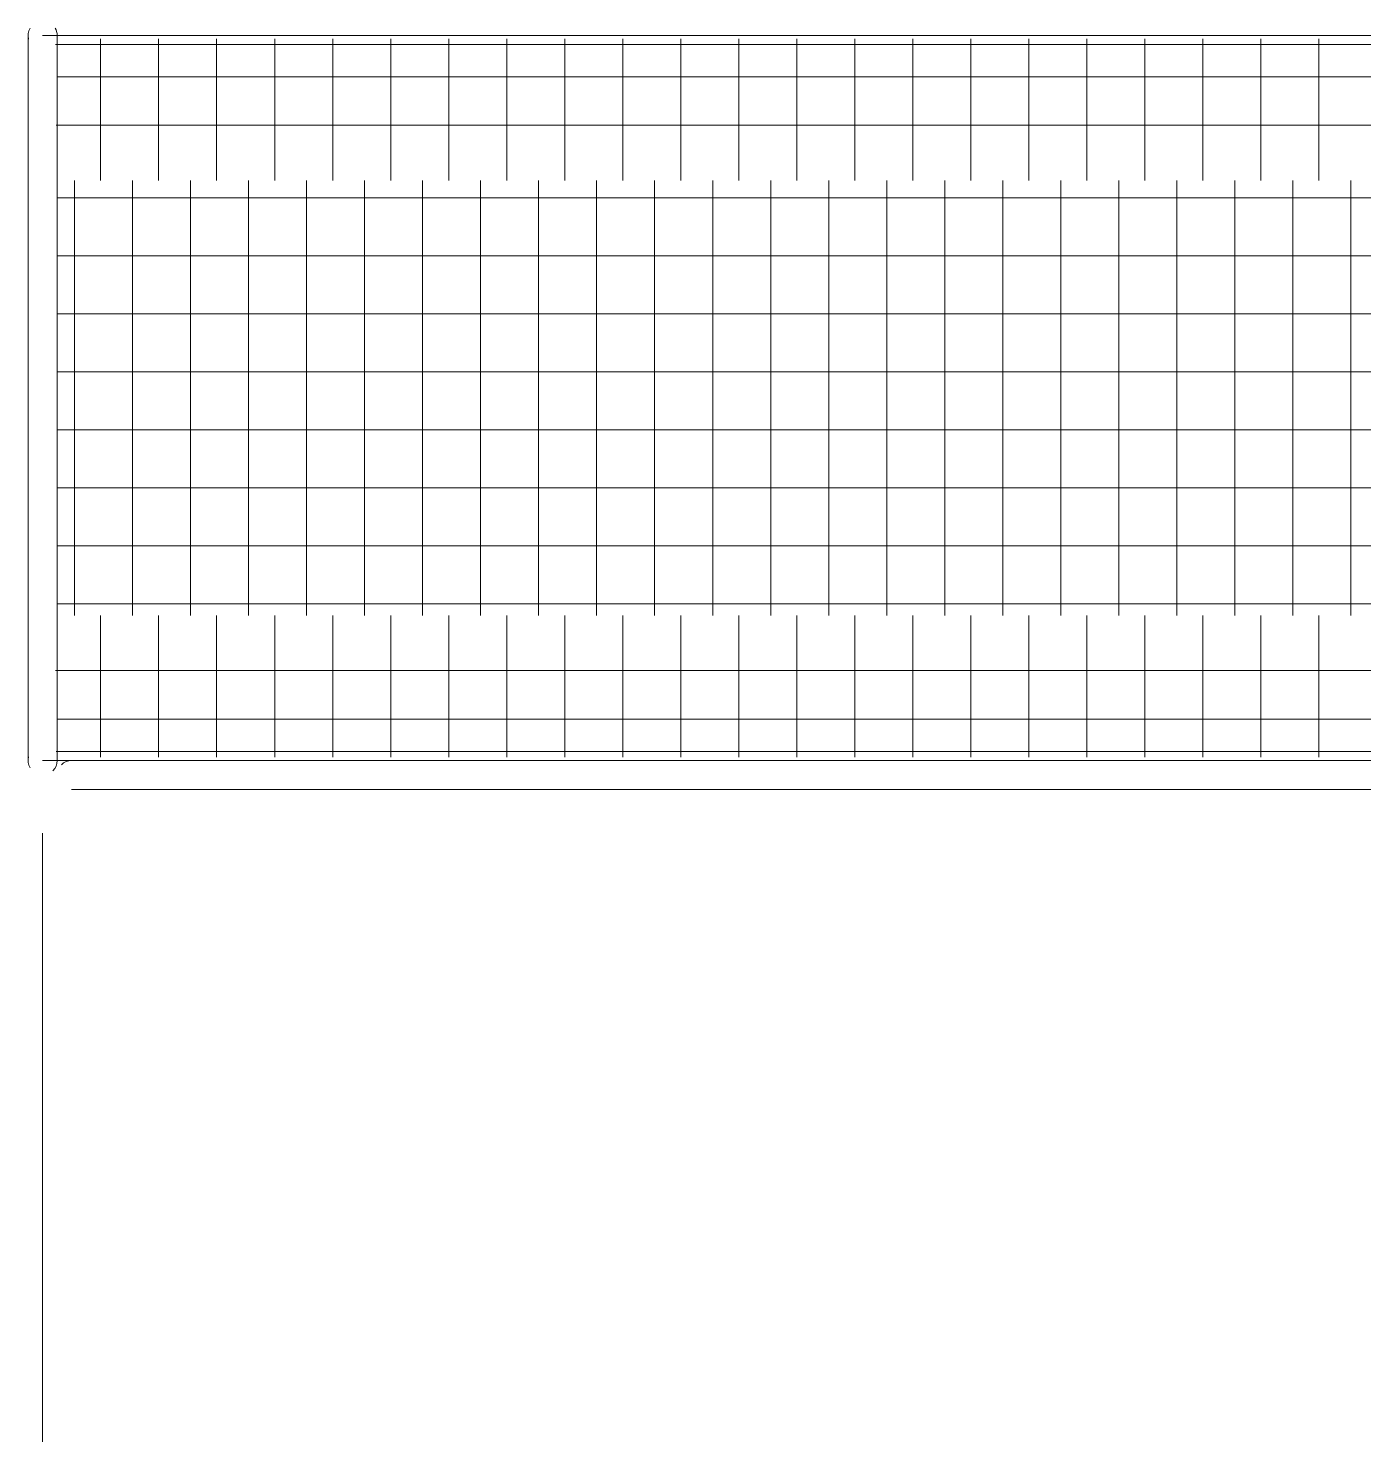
# Model space of a CAD drawing. Header units: millimetres. Extents: x 586.5 to 618.3, y 239.1 to 272.6.
# Drawn here: x 592.9965 to 593.457, y 243.8779 to 244.3629 of the extents above; entities that cross this region are included whole.
import ezdxf

# ---------------------------------------------------------------- set-up
doc = ezdxf.new("R2010")
doc.units = ezdxf.units.MM
doc.header["$LTSCALE"] = 75
doc.layers.add('A Mobiliário LRZ', color=253, linetype='Continuous', lineweight=9)

msp = doc.modelspace()

# ---------------------------------------------------------------- linework, layer by layer
at = {"layer": 'A Mobiliário LRZ'}
for p, q in [((592.99654, 244.3604), (592.99654, 244.36036)), ((592.99654, 244.36036), (592.99654, 244.36024)), ((592.99654, 244.36024), (592.99654, 244.36004)), ((592.99654, 244.36004), (592.99654, 244.35977)), ((592.99654, 244.35977), (592.99654, 244.35941)), ((592.99654, 244.35941), (592.99654, 244.35897)), ((592.99654, 244.35897), (592.99654, 244.35846)), ((592.99654, 244.35846), (592.99654, 244.35787)), ((592.99654, 244.35787), (592.99654, 244.3572)), ((593.92154, 244.3604), (593.00154, 244.3604)), ((593.00654, 244.36034), (593.00654, 244.3604)), ((593.00654, 244.3604), (593.00654, 244.3604)), ((593.00654, 244.3602), (593.00654, 244.36034)), ((593.00654, 244.35998), (593.00654, 244.3602)), ((593.00654, 244.35968), (593.00654, 244.35998)), ((593.00654, 244.3593), (593.00654, 244.35968)), ((593.00654, 244.35884), (593.00654, 244.3593)), ((593.00654, 244.3583), (593.00654, 244.35884)), ((593.00654, 244.35769), (593.00654, 244.3583)), ((593.00654, 244.35701), (593.00654, 244.35769)), ((593.02154, 244.35926), (593.02154, 244.35421)), ((593.04154, 244.35926), (593.04154, 244.35421)), ((593.06154, 244.35926), (593.06154, 244.35421)), ((593.08154, 244.35926), (593.08154, 244.35421)), ((593.10154, 244.35926), (593.10154, 244.35421)), ((593.12154, 244.35926), (593.12154, 244.35421)), ((593.14154, 244.35926), (593.14154, 244.35421)), ((593.16154, 244.35926), (593.16154, 244.35421)), ((593.18154, 244.35926), (593.18154, 244.35421)), ((593.20154, 244.35926), (593.20154, 244.35421)), ((593.22154, 244.35926), (593.22154, 244.35421)), ((593.24154, 244.35926), (593.24154, 244.35421)), ((593.26154, 244.35926), (593.26154, 244.35421)), ((593.28154, 244.35926), (593.28154, 244.35421)), ((593.30154, 244.35926), (593.30154, 244.35421)), ((593.32154, 244.35926), (593.32154, 244.35421)), ((593.34154, 244.35926), (593.34154, 244.35421)), ((593.36154, 244.35926), (593.36154, 244.35421)), ((593.38154, 244.35926), (593.38154, 244.35421)), ((593.40154, 244.35926), (593.40154, 244.35421)), ((593.42154, 244.35926), (593.42154, 244.35421)), ((593.44154, 244.35926), (593.44154, 244.35421)), ((592.99654, 244.3572), (592.99654, 244.35646)), ((592.99654, 244.35646), (592.99654, 244.35564)), ((592.99654, 244.35564), (592.99654, 244.35475)), ((592.99654, 244.35475), (592.99654, 244.35379)), ((592.99654, 244.35379), (592.99654, 244.35277)), ((592.99654, 244.35277), (592.99654, 244.35167)), ((593.91699, 244.35728), (593.00594, 244.35728)), ((593.00654, 244.35624), (593.00654, 244.35701)), ((593.00654, 244.35541), (593.00654, 244.35624)), ((593.00654, 244.3545), (593.00654, 244.35541)), ((593.00654, 244.35352), (593.00654, 244.3545)), ((593.00654, 244.35248), (593.00654, 244.35352)), ((593.02154, 244.35421), (593.02154, 244.34617)), ((593.04154, 244.35421), (593.04154, 244.34617)), ((593.06154, 244.35421), (593.06154, 244.34617)), ((593.08154, 244.35421), (593.08154, 244.34617)), ((593.10154, 244.35421), (593.10154, 244.34617)), ((593.12154, 244.35421), (593.12154, 244.34617)), ((593.14154, 244.35421), (593.14154, 244.34617)), ((593.16154, 244.35421), (593.16154, 244.34617)), ((593.18154, 244.35421), (593.18154, 244.34617)), ((593.20154, 244.35421), (593.20154, 244.34617)), ((593.22154, 244.35421), (593.22154, 244.34617)), ((593.24154, 244.35421), (593.24154, 244.34617)), ((593.26154, 244.35421), (593.26154, 244.34617)), ((593.28154, 244.35421), (593.28154, 244.34617)), ((593.30154, 244.35421), (593.30154, 244.34617)), ((593.32154, 244.35421), (593.32154, 244.34617)), ((593.34154, 244.35421), (593.34154, 244.34617)), ((593.36154, 244.35421), (593.36154, 244.34617)), ((593.38154, 244.35421), (593.38154, 244.34617)), ((593.40154, 244.35421), (593.40154, 244.34617)), ((593.42154, 244.35421), (593.42154, 244.34617)), ((593.44154, 244.35421), (593.44154, 244.34617)), ((592.99654, 244.35167), (592.99654, 244.35051)), ((592.99654, 244.35051), (592.99654, 244.34928)), ((592.99654, 244.34928), (592.99654, 244.34799)), ((592.99654, 244.34799), (592.99654, 244.34665)), ((593.00654, 244.35136), (593.00654, 244.35248)), ((593.00654, 244.35018), (593.00654, 244.35136)), ((593.00654, 244.34894), (593.00654, 244.35018)), ((593.00654, 244.34764), (593.00654, 244.34894)), ((592.99654, 244.34665), (592.99654, 244.34524)), ((592.99654, 244.34524), (592.99654, 244.34378)), ((592.99654, 244.34378), (592.99654, 244.34226)), ((593.00654, 244.34627), (593.00654, 244.34764)), ((593.00654, 244.34485), (593.00654, 244.34627)), ((593.00654, 244.34337), (593.00654, 244.34485)), ((593.00654, 244.34184), (593.00654, 244.34337)), ((593.91692, 244.34617), (593.00664, 244.34617)), ((593.02154, 244.34617), (593.02154, 244.33569)), ((593.04154, 244.34617), (593.04154, 244.33569)), ((593.06154, 244.34617), (593.06154, 244.33569)), ((593.08154, 244.34617), (593.08154, 244.33569)), ((593.10154, 244.34617), (593.10154, 244.33569)), ((593.12154, 244.34617), (593.12154, 244.33569)), ((593.14154, 244.34617), (593.14154, 244.33569)), ((593.16154, 244.34617), (593.16154, 244.33569)), ((593.18154, 244.34617), (593.18154, 244.33569)), ((593.20154, 244.34617), (593.20154, 244.33569)), ((593.22154, 244.34617), (593.22154, 244.33569)), ((593.24154, 244.34617), (593.24154, 244.33569)), ((593.26154, 244.34617), (593.26154, 244.33569)), ((593.28154, 244.34617), (593.28154, 244.33569)), ((593.30154, 244.34617), (593.30154, 244.33569)), ((593.32154, 244.34617), (593.32154, 244.33569)), ((593.34154, 244.34617), (593.34154, 244.33569)), ((593.36154, 244.34617), (593.36154, 244.33569)), ((593.38154, 244.34617), (593.38154, 244.33569)), ((593.40154, 244.34617), (593.40154, 244.33569)), ((593.42154, 244.34617), (593.42154, 244.33569)), ((593.44154, 244.34617), (593.44154, 244.33569)), ((592.99654, 244.34226), (592.99654, 244.34069)), ((592.99654, 244.34069), (592.99654, 244.33908)), ((592.99654, 244.33908), (592.99654, 244.33742)), ((593.00654, 244.34026), (593.00654, 244.34184)), ((593.00654, 244.33864), (593.00654, 244.34026)), ((593.00654, 244.33696), (593.00654, 244.33864)), ((592.99654, 244.33742), (592.99654, 244.33571)), ((592.99654, 244.33571), (592.99654, 244.33397)), ((592.99654, 244.33397), (592.99654, 244.33219)), ((593.00654, 244.33525), (593.00654, 244.33696)), ((593.00654, 244.33349), (593.00654, 244.33525)), ((593.00654, 244.3317), (593.00654, 244.33349)), ((593.02154, 244.33569), (593.02154, 244.3235)), ((593.04154, 244.33569), (593.04154, 244.3235)), ((593.06154, 244.33569), (593.06154, 244.3235)), ((593.08154, 244.33569), (593.08154, 244.3235)), ((593.10154, 244.33569), (593.10154, 244.3235)), ((593.12154, 244.33569), (593.12154, 244.3235)), ((593.14154, 244.33569), (593.14154, 244.3235)), ((593.16154, 244.33569), (593.16154, 244.3235)), ((593.18154, 244.33569), (593.18154, 244.3235)), ((593.20154, 244.33569), (593.20154, 244.3235)), ((593.22154, 244.33569), (593.22154, 244.3235)), ((593.24154, 244.33569), (593.24154, 244.3235)), ((593.26154, 244.33569), (593.26154, 244.3235)), ((593.28154, 244.33569), (593.28154, 244.3235)), ((593.30154, 244.33569), (593.30154, 244.3235)), ((593.32154, 244.33569), (593.32154, 244.3235)), ((593.34154, 244.33569), (593.34154, 244.3235)), ((593.36154, 244.33569), (593.36154, 244.3235)), ((593.38154, 244.33569), (593.38154, 244.3235)), ((593.40154, 244.33569), (593.40154, 244.3235)), ((593.42154, 244.33569), (593.42154, 244.3235)), ((593.44154, 244.33569), (593.44154, 244.3235)), ((592.99654, 244.33219), (592.99654, 244.33037)), ((592.99654, 244.33037), (592.99654, 244.32852)), ((592.99654, 244.32852), (592.99654, 244.32664)), ((593.91698, 244.32942), (593.00622, 244.32942)), ((593.00654, 244.32987), (593.00654, 244.3317)), ((593.00654, 244.32802), (593.00654, 244.32987)), ((592.99654, 244.32664), (592.99654, 244.32474)), ((592.99654, 244.32474), (592.99654, 244.32281)), ((593.00654, 244.32613), (593.00654, 244.32802)), ((593.00654, 244.32422), (593.00654, 244.32613)), ((593.00654, 244.32229), (593.00654, 244.32422)), ((592.99654, 244.32281), (592.99654, 244.32087)), ((592.99654, 244.32087), (592.99654, 244.3189)), ((592.99654, 244.3189), (592.99654, 244.31692)), ((593.00654, 244.32034), (593.00654, 244.32229)), ((593.00654, 244.31837), (593.00654, 244.32034)), ((593.02154, 244.3235), (593.02154, 244.3104)), ((593.04154, 244.3235), (593.04154, 244.3104)), ((593.06154, 244.3235), (593.06154, 244.3104)), ((593.08154, 244.3235), (593.08154, 244.3104)), ((593.10154, 244.3235), (593.10154, 244.3104)), ((593.12154, 244.3235), (593.12154, 244.3104)), ((593.14154, 244.3235), (593.14154, 244.3104)), ((593.16154, 244.3235), (593.16154, 244.3104)), ((593.18154, 244.3235), (593.18154, 244.3104)), ((593.20154, 244.3235), (593.20154, 244.3104)), ((593.22154, 244.3235), (593.22154, 244.3104)), ((593.24154, 244.3235), (593.24154, 244.3104)), ((593.26154, 244.3235), (593.26154, 244.3104)), ((593.28154, 244.3235), (593.28154, 244.3104)), ((593.30154, 244.3235), (593.30154, 244.3104)), ((593.32154, 244.3235), (593.32154, 244.3104)), ((593.34154, 244.3235), (593.34154, 244.3104)), ((593.36154, 244.3235), (593.36154, 244.3104)), ((593.38154, 244.3235), (593.38154, 244.3104)), ((593.40154, 244.3235), (593.40154, 244.3104)), ((593.42154, 244.3235), (593.42154, 244.3104)), ((593.44154, 244.3235), (593.44154, 244.3104)), ((592.99654, 244.31692), (592.99654, 244.31494)), ((592.99654, 244.31494), (592.99654, 244.31294)), ((593.00654, 244.31639), (593.00654, 244.31837)), ((593.00654, 244.3144), (593.00654, 244.31639)), ((593.00654, 244.3124), (593.00654, 244.3144)), ((592.99654, 244.31294), (592.99654, 244.31094)), ((592.99654, 244.31094), (592.99654, 244.3104)), ((592.99654, 244.3104), (592.99654, 244.1604)), ((593.00654, 244.3104), (593.00654, 244.3124)), ((593.00654, 244.1604), (593.00654, 244.3104)), ((593.01254, 244.1604), (593.01254, 244.3104)), ((593.03254, 244.1604), (593.03254, 244.3104)), ((593.05254, 244.1604), (593.05254, 244.3104)), ((593.07254, 244.1604), (593.07254, 244.3104)), ((593.09254, 244.1604), (593.09254, 244.3104)), ((593.11254, 244.1604), (593.11254, 244.3104)), ((593.13254, 244.1604), (593.13254, 244.3104)), ((593.15254, 244.1604), (593.15254, 244.3104)), ((593.17254, 244.1604), (593.17254, 244.3104)), ((593.19254, 244.1604), (593.19254, 244.3104)), ((593.21254, 244.1604), (593.21254, 244.3104)), ((593.23254, 244.1604), (593.23254, 244.3104)), ((593.25254, 244.1604), (593.25254, 244.3104)), ((593.27254, 244.1604), (593.27254, 244.3104)), ((593.29254, 244.1604), (593.29254, 244.3104)), ((593.31254, 244.1604), (593.31254, 244.3104)), ((593.33254, 244.1604), (593.33254, 244.3104)), ((593.35254, 244.1604), (593.35254, 244.3104)), ((593.37254, 244.1604), (593.37254, 244.3104)), ((593.39254, 244.1604), (593.39254, 244.3104)), ((593.41254, 244.1604), (593.41254, 244.3104)), ((593.43254, 244.1604), (593.43254, 244.3104)), ((593.45254, 244.1604), (593.45254, 244.3104)), ((593.00654, 244.3044), (593.91604, 244.3044)), ((593.00654, 244.2844), (593.91611, 244.2844)), ((593.00654, 244.2644), (593.91618, 244.2644)), ((593.00654, 244.2444), (593.91625, 244.2444)), ((593.00654, 244.2244), (593.91632, 244.2244)), ((593.00654, 244.2044), (593.91639, 244.2044)), ((593.00654, 244.1844), (593.91646, 244.1844)), ((593.00654, 244.1644), (593.91653, 244.1644)), ((592.99654, 244.1604), (592.99654, 244.1584)), ((593.00654, 244.15986), (593.00654, 244.1604)), ((593.00654, 244.15786), (593.00654, 244.15986)), ((593.02154, 244.14731), (593.02154, 244.1604)), ((593.04154, 244.14731), (593.04154, 244.1604)), ((593.06154, 244.14731), (593.06154, 244.1604)), ((593.08154, 244.14731), (593.08154, 244.1604)), ((593.10154, 244.14731), (593.10154, 244.1604)), ((593.12154, 244.14731), (593.12154, 244.1604)), ((593.14154, 244.14731), (593.14154, 244.1604)), ((593.16154, 244.14731), (593.16154, 244.1604)), ((593.18154, 244.14731), (593.18154, 244.1604)), ((593.20154, 244.14731), (593.20154, 244.1604)), ((593.22154, 244.14731), (593.22154, 244.1604)), ((593.24154, 244.14731), (593.24154, 244.1604)), ((593.26154, 244.14731), (593.26154, 244.1604)), ((593.28154, 244.14731), (593.28154, 244.1604)), ((593.30154, 244.14731), (593.30154, 244.1604)), ((593.32154, 244.14731), (593.32154, 244.1604)), ((593.34154, 244.14731), (593.34154, 244.1604)), ((593.36154, 244.14731), (593.36154, 244.1604)), ((593.38154, 244.14731), (593.38154, 244.1604)), ((593.40154, 244.14731), (593.40154, 244.1604)), ((593.42154, 244.14731), (593.42154, 244.1604)), ((593.44154, 244.14731), (593.44154, 244.1604)), ((592.99654, 244.1584), (592.99654, 244.15641)), ((592.99654, 244.15641), (592.99654, 244.15442)), ((592.99654, 244.15442), (592.99654, 244.15244)), ((593.00654, 244.15587), (593.00654, 244.15786)), ((593.00654, 244.15388), (593.00654, 244.15587)), ((593.00654, 244.15191), (593.00654, 244.15388)), ((592.99654, 244.15244), (592.99654, 244.15047)), ((592.99654, 244.15047), (592.99654, 244.14852)), ((593.00654, 244.14994), (593.00654, 244.15191)), ((593.00654, 244.14799), (593.00654, 244.14994)), ((592.99654, 244.14852), (592.99654, 244.14659)), ((592.99654, 244.14659), (592.99654, 244.14468)), ((592.99654, 244.14468), (592.99654, 244.14279)), ((593.00654, 244.14607), (593.00654, 244.14799)), ((593.00654, 244.14416), (593.00654, 244.14607)), ((593.00654, 244.14229), (593.00654, 244.14416)), ((593.02154, 244.13511), (593.02154, 244.14731)), ((593.04154, 244.13511), (593.04154, 244.14731)), ((593.06154, 244.13511), (593.06154, 244.14731)), ((593.08154, 244.13511), (593.08154, 244.14731)), ((593.10154, 244.13511), (593.10154, 244.14731)), ((593.12154, 244.13511), (593.12154, 244.14731)), ((593.14154, 244.13511), (593.14154, 244.14731)), ((593.16154, 244.13511), (593.16154, 244.14731)), ((593.18154, 244.13511), (593.18154, 244.14731)), ((593.20154, 244.13511), (593.20154, 244.14731)), ((593.22154, 244.13511), (593.22154, 244.14731)), ((593.24154, 244.13511), (593.24154, 244.14731)), ((593.26154, 244.13511), (593.26154, 244.14731)), ((593.28154, 244.13511), (593.28154, 244.14731)), ((593.30154, 244.13511), (593.30154, 244.14731)), ((593.32154, 244.13511), (593.32154, 244.14731)), ((593.34154, 244.13511), (593.34154, 244.14731)), ((593.36154, 244.13511), (593.36154, 244.14731)), ((593.38154, 244.13511), (593.38154, 244.14731)), ((593.40154, 244.13511), (593.40154, 244.14731)), ((593.42154, 244.13511), (593.42154, 244.14731)), ((593.44154, 244.13511), (593.44154, 244.14731)), ((592.99654, 244.14279), (592.99654, 244.14093)), ((592.99654, 244.14093), (592.99654, 244.13911)), ((593.00602, 244.14139), (593.91699, 244.14139)), ((593.00654, 244.14044), (593.00654, 244.14229)), ((593.00654, 244.13862), (593.00654, 244.14044)), ((592.99654, 244.13911), (592.99654, 244.13731)), ((592.99654, 244.13731), (592.99654, 244.13556)), ((592.99654, 244.13556), (592.99654, 244.13384)), ((593.00654, 244.13684), (593.00654, 244.13862)), ((593.00654, 244.13509), (593.00654, 244.13684)), ((593.00654, 244.13339), (593.00654, 244.13509)), ((593.02154, 244.12464), (593.02154, 244.13511)), ((593.04154, 244.12464), (593.04154, 244.13511)), ((593.06154, 244.12464), (593.06154, 244.13511)), ((593.08154, 244.12464), (593.08154, 244.13511)), ((593.10154, 244.12464), (593.10154, 244.13511)), ((593.12154, 244.12464), (593.12154, 244.13511)), ((593.14154, 244.12464), (593.14154, 244.13511)), ((593.16154, 244.12464), (593.16154, 244.13511)), ((593.18154, 244.12464), (593.18154, 244.13511)), ((593.20154, 244.12464), (593.20154, 244.13511)), ((593.22154, 244.12464), (593.22154, 244.13511)), ((593.24154, 244.12464), (593.24154, 244.13511)), ((593.26154, 244.12464), (593.26154, 244.13511)), ((593.28154, 244.12464), (593.28154, 244.13511)), ((593.30154, 244.12464), (593.30154, 244.13511)), ((593.32154, 244.12464), (593.32154, 244.13511)), ((593.34154, 244.12464), (593.34154, 244.13511)), ((593.36154, 244.12464), (593.36154, 244.13511)), ((593.38154, 244.12464), (593.38154, 244.13511)), ((593.40154, 244.12464), (593.40154, 244.13511)), ((593.42154, 244.12464), (593.42154, 244.13511)), ((593.44154, 244.12464), (593.44154, 244.13511)), ((592.99654, 244.13384), (592.99654, 244.13217)), ((592.99654, 244.13217), (592.99654, 244.13054)), ((592.99654, 244.13054), (592.99654, 244.12896)), ((593.00654, 244.13173), (593.00654, 244.13339)), ((593.00654, 244.13011), (593.00654, 244.13173)), ((593.00654, 244.12855), (593.00654, 244.13011)), ((592.99654, 244.12896), (592.99654, 244.12743)), ((592.99654, 244.12743), (592.99654, 244.12596)), ((592.99654, 244.12596), (592.99654, 244.12454)), ((593.00654, 244.12703), (593.00654, 244.12855)), ((593.00654, 244.12557), (593.00654, 244.12703)), ((593.00654, 244.12416), (593.00654, 244.12557)), ((592.99654, 244.12454), (592.99654, 244.12317)), ((592.99654, 244.12317), (592.99654, 244.12187)), ((592.99654, 244.12187), (592.99654, 244.12062)), ((592.99654, 244.12062), (592.99654, 244.11944)), ((593.00654, 244.12281), (593.00654, 244.12416)), ((593.00654, 244.12153), (593.00654, 244.12281)), ((593.00654, 244.1203), (593.00654, 244.12153)), ((593.00654, 244.11914), (593.00654, 244.1203)), ((593.00664, 244.12464), (593.9169, 244.12464)), ((593.02154, 244.1166), (593.02154, 244.12464)), ((593.04154, 244.1166), (593.04154, 244.12464)), ((593.06154, 244.1166), (593.06154, 244.12464)), ((593.08154, 244.1166), (593.08154, 244.12464)), ((593.10154, 244.1166), (593.10154, 244.12464)), ((593.12154, 244.1166), (593.12154, 244.12464)), ((593.14154, 244.1166), (593.14154, 244.12464)), ((593.16154, 244.1166), (593.16154, 244.12464)), ((593.18154, 244.1166), (593.18154, 244.12464)), ((593.20154, 244.1166), (593.20154, 244.12464)), ((593.22154, 244.1166), (593.22154, 244.12464)), ((593.24154, 244.1166), (593.24154, 244.12464)), ((593.26154, 244.1166), (593.26154, 244.12464)), ((593.28154, 244.1166), (593.28154, 244.12464)), ((593.30154, 244.1166), (593.30154, 244.12464)), ((593.32154, 244.1166), (593.32154, 244.12464)), ((593.34154, 244.1166), (593.34154, 244.12464)), ((593.36154, 244.1166), (593.36154, 244.12464)), ((593.38154, 244.1166), (593.38154, 244.12464)), ((593.40154, 244.1166), (593.40154, 244.12464)), ((593.42154, 244.1166), (593.42154, 244.12464)), ((593.44154, 244.1166), (593.44154, 244.12464)), ((592.99654, 244.11944), (592.99654, 244.11833)), ((592.99654, 244.11833), (592.99654, 244.11728)), ((592.99654, 244.11728), (592.99654, 244.11631)), ((592.99654, 244.11631), (592.99654, 244.1154)), ((592.99654, 244.1154), (592.99654, 244.11456)), ((593.00654, 244.11804), (593.00654, 244.11914)), ((593.00654, 244.11701), (593.00654, 244.11804)), ((593.00654, 244.11605), (593.00654, 244.11701)), ((593.00654, 244.11517), (593.00654, 244.11605)), ((593.00654, 244.11435), (593.00654, 244.11517)), ((593.02154, 244.11155), (593.02154, 244.1166)), ((593.04154, 244.11155), (593.04154, 244.1166)), ((593.06154, 244.11155), (593.06154, 244.1166)), ((593.08154, 244.11155), (593.08154, 244.1166)), ((593.10154, 244.11155), (593.10154, 244.1166)), ((593.12154, 244.11155), (593.12154, 244.1166)), ((593.14154, 244.11155), (593.14154, 244.1166)), ((593.16154, 244.11155), (593.16154, 244.1166)), ((593.18154, 244.11155), (593.18154, 244.1166)), ((593.20154, 244.11155), (593.20154, 244.1166)), ((593.22154, 244.11155), (593.22154, 244.1166)), ((593.24154, 244.11155), (593.24154, 244.1166)), ((593.26154, 244.11155), (593.26154, 244.1166)), ((593.28154, 244.11155), (593.28154, 244.1166)), ((593.30154, 244.11155), (593.30154, 244.1166)), ((593.32154, 244.11155), (593.32154, 244.1166)), ((593.34154, 244.11155), (593.34154, 244.1166)), ((593.36154, 244.11155), (593.36154, 244.1166)), ((593.38154, 244.11155), (593.38154, 244.1166)), ((593.40154, 244.11155), (593.40154, 244.1166)), ((593.42154, 244.11155), (593.42154, 244.1166)), ((593.44154, 244.11155), (593.44154, 244.1166)), ((592.99654, 244.11456), (592.99654, 244.1138)), ((592.99654, 244.1138), (592.99654, 244.11311)), ((592.99654, 244.11311), (592.99654, 244.1125)), ((592.99654, 244.1125), (592.99654, 244.11197)), ((592.99654, 244.11197), (592.99654, 244.11151)), ((592.99654, 244.11151), (592.99654, 244.11113)), ((592.99654, 244.11113), (592.99654, 244.11083)), ((592.99654, 244.11083), (592.99654, 244.11061)), ((592.99654, 244.11061), (592.99654, 244.11047)), ((592.99654, 244.11047), (592.99654, 244.11041)), ((592.99654, 244.11041), (592.99654, 244.1104)), ((593.00154, 244.1104), (593.68654, 244.1104)), ((593.00622, 244.11353), (593.91655, 244.11353)), ((593.00654, 244.11361), (593.00654, 244.11435)), ((593.00654, 244.11294), (593.00654, 244.11361)), ((593.00654, 244.11235), (593.00654, 244.11294)), ((593.00654, 244.11184), (593.00654, 244.11235)), ((593.00654, 244.1114), (593.00654, 244.11184)), ((593.00654, 244.11104), (593.00654, 244.1114)), ((593.00654, 244.11076), (593.00654, 244.11104)), ((593.00654, 244.11056), (593.00654, 244.11076)), ((593.00654, 244.11044), (593.00654, 244.11056)), ((593.00654, 244.1104), (593.00654, 244.11044)), ((593.01154, 244.1004), (593.01158, 244.1004)), ((593.01158, 244.1004), (593.01167, 244.1004)), ((593.01167, 244.1004), (593.01183, 244.1004)), ((593.01183, 244.1004), (593.01205, 244.1004)), ((593.01205, 244.1004), (593.01234, 244.1004)), ((593.01234, 244.1004), (593.01269, 244.1004)), ((593.01269, 244.1004), (593.0131, 244.1004)), ((593.0131, 244.1004), (593.01357, 244.1004)), ((593.01357, 244.1004), (593.01411, 244.1004)), ((593.01411, 244.1004), (593.0147, 244.1004)), ((593.0147, 244.1004), (593.01535, 244.1004)), ((593.01535, 244.1004), (593.01606, 244.1004)), ((593.01606, 244.1004), (593.01683, 244.1004)), ((593.01683, 244.1004), (593.01765, 244.1004)), ((593.01765, 244.1004), (593.01853, 244.1004)), ((593.01853, 244.1004), (593.01946, 244.1004)), ((593.01946, 244.1004), (593.02044, 244.1004)), ((593.02044, 244.1004), (593.02147, 244.1004)), ((593.02147, 244.1004), (593.02255, 244.1004)), ((593.02255, 244.1004), (593.02368, 244.1004)), ((593.02368, 244.1004), (593.02484, 244.1004)), ((593.02484, 244.1004), (593.02606, 244.1004)), ((593.02606, 244.1004), (593.02731, 244.1004)), ((593.02731, 244.1004), (593.0286, 244.1004)), ((593.0286, 244.1004), (593.02993, 244.1004)), ((593.02993, 244.1004), (593.03129, 244.1004)), ((593.03129, 244.1004), (593.03269, 244.1004)), ((593.03269, 244.1004), (593.03412, 244.1004)), ((593.03412, 244.1004), (593.03557, 244.1004)), ((593.03557, 244.1004), (593.03705, 244.1004)), ((593.03705, 244.1004), (593.03855, 244.1004)), ((593.03855, 244.1004), (593.04007, 244.1004)), ((593.04007, 244.1004), (593.04162, 244.1004)), ((593.04162, 244.1004), (593.04317, 244.1004)), ((593.04317, 244.1004), (593.04474, 244.1004)), ((593.04474, 244.1004), (593.04633, 244.1004)), ((593.04633, 244.1004), (593.04792, 244.1004)), ((593.04792, 244.1004), (593.04951, 244.1004)), ((593.04951, 244.1004), (593.05111, 244.1004)), ((593.05111, 244.1004), (593.05154, 244.1004)), ((593.05154, 244.1004), (593.64654, 244.1004)), ((593.00154, 244.0854), (593.00154, 243.3354))]:
    msp.add_line(p, q, dxfattribs=at)
for centre, start, end in [((593.00154, 244.3604), 150, 195), ((593.00154, 244.3604), 0, 30), ((593.00154, 244.1104), 165, 210), ((593.00154, 244.1104), 315, 0), ((593.01154, 244.1054), 90, 135)]:
    msp.add_arc(centre, 0.005, start, end, dxfattribs=at)

doc.saveas('drawing.dxf')
